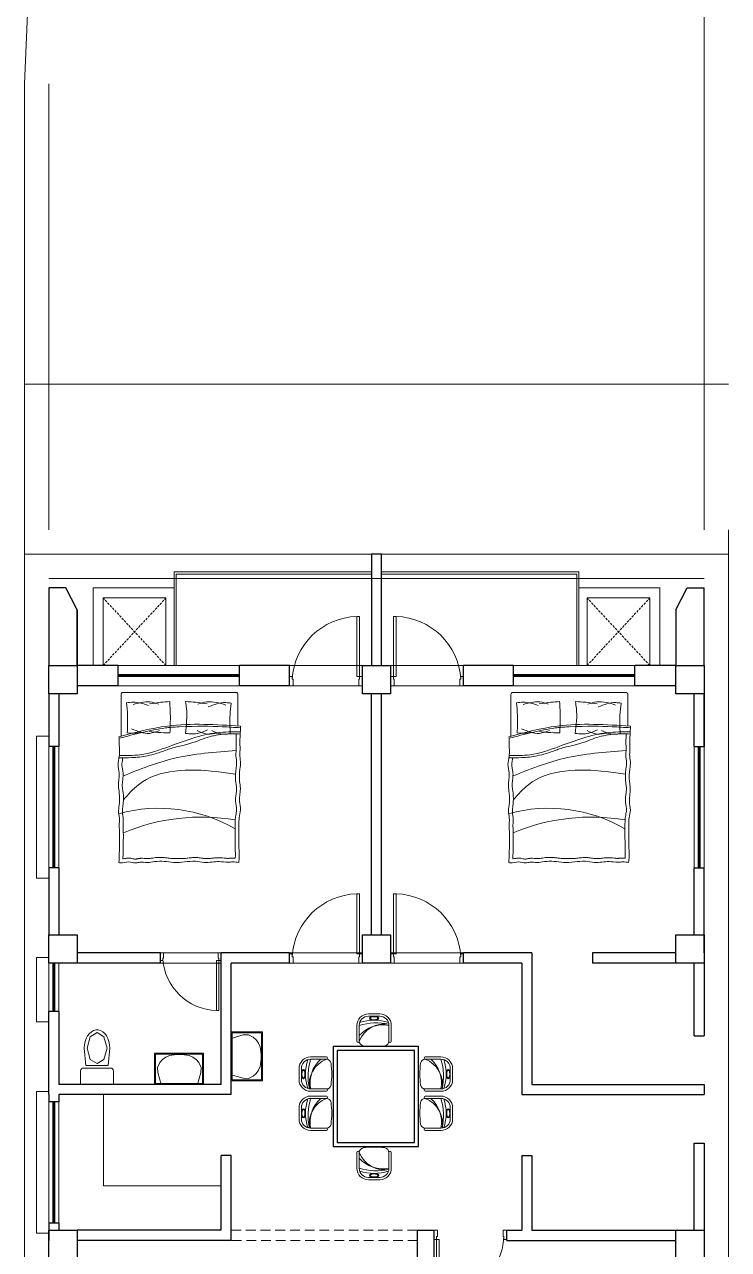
# Model space of a CAD drawing. Header units: inches. Extents: x 23587 to 406221, y -226199 to -75910.
# Drawn here: x 404077 to 404425, y -220188 to -219583 of the extents above; entities that cross this region are included whole.
import ezdxf

# ---------------------------------------------------------------- set-up
doc = ezdxf.new("R2010")
doc.units = ezdxf.units.IN
doc.header["$LTSCALE"] = 25.4
doc.header["$MEASUREMENT"] = 0
doc.linetypes.add('DASHED', pattern=[0.75, 0.5, -0.25])
doc.linetypes.add('DASHED2', pattern=[9.525, 6.35, -3.175])
doc.layers.add('DOOR', color=42, linetype='Continuous')
for name, color, linetype, lineweight in [('FIXTURE', 8, 'Continuous', 13), ('Fresh air fan', 250, 'Continuous', 0), ('FUR', 24, 'Continuous', 13)]:
    doc.layers.add(name, color=color, linetype=linetype, lineweight=lineweight)

# ---------------------------------------------------------------- blocks, each defined once
blk = doc.blocks.new('VNBVN')
at = {"layer": 'DOOR', "color": 8, "lineweight": 5}
for points in [[(24894.12, -74768.93), (24892.62, -74768.93), (24892.62, -74801.93), (24894.12, -74801.93)], [(24855.62, -74801.93), (24855.62, -74806.93), (24857.62, -74806.93), (24857.62, -74803.43), (24857.12, -74803.43), (24857.12, -74801.93)], [(24895.62, -74801.93), (24895.62, -74806.93), (24893.62, -74806.93), (24893.62, -74803.43), (24894.12, -74803.43), (24894.12, -74801.93)]]:
    blk.add_lwpolyline(points, close=True, dxfattribs=at)
blk.add_arc((24893.65, -74805.51), 36.59, 91.61664, 176.74645, dxfattribs=at)
blk = doc.blocks.new('FGHFDHF')
at = {"layer": 'FUR', "color": 253, "lineweight": 5}
for p, q in [((955.15, -4492.06), (955.15, -4476.39)), ((956.1, -4475.44), (989.1, -4475.44)), ((987.2, -4475.44), (1011.99, -4475.44)), ((1012.94, -4476.39), (1012.94, -4497.01))]:
    blk.add_line(p, q, dxfattribs=at)
for centre, radius, start, end in [((956.1, -4476.39), 0.95, 90, 180), ((1011.99, -4476.39), 0.95, 0, 90), ((973.25, -4636.83), 99.85, 67.28718, 99.64959), ((994.26, -4607.39), 74.77, 74.62827, 120.25371)]:
    blk.add_arc(centre, radius, start, end, dxfattribs=at)
for points in [[(958.53, -4480.71), (961.17, -4480.43), (969.81, -4482.53)], [(958.53, -4480.71), (959.07, -4486.67), (958.95, -4495.71)], [(961.2, -4481.62), (970.54, -4480.09), (974.91, -4481.26)], [(970.3, -4481.05), (975.97, -4480.29), (981.07, -4479.96)], [(981.07, -4479.96), (980.59, -4483.29), (981.15, -4495.69)], [(988.86, -4479.96), (988.56, -4488.07), (988.78, -4495.33)], [(998.92, -4481.05), (993.25, -4480.29), (988.86, -4479.96)], [(1006.96, -4481.41), (998.68, -4480.09), (994.31, -4481.26)], [(1010.26, -4480.5), (1006.99, -4480.22), (999.41, -4481.79)], [(1010.26, -4480.5), (1009.72, -4486.67), (1009.84, -4495.35)], [(953.85, -4492.06), (990.03, -4492.03), (1013.99, -4497.29)], [(953.85, -4492.06), (954.05, -4496.42), (954.2, -4500.53), (954.12, -4503.97), (954.27, -4506.04), (953.9, -4509.69), (954.2, -4513.28), (954.35, -4519.34), (953.96, -4522.76), (954.42, -4529.17), (953.91, -4533.48), (954.51, -4537.37), (954.68, -4540.71), (954.64, -4552.34), (954.53, -4556.51), (954.79, -4559.39)], [(953.97, -4494.8), (965.52, -4495.31), (989.03, -4502.05), (1003.61, -4506.17), (1013.8, -4506.55)], [(958.95, -4495.71), (963.65, -4495.92), (968.1, -4494.25)], [(965.42, -4495.48), (970.32, -4495.97), (975.3, -4494.23)], [(970.21, -4493.84), (974.47, -4495.51), (981.15, -4495.69)], [(998.82, -4494.7), (994.74, -4495.15), (988.78, -4495.33)], [(1007.7, -4493.36), (998.9, -4495.61), (993.92, -4494.23)], [(1009.84, -4495.35), (1005.57, -4495.56), (1000.34, -4494.66)], [(1013.96, -4559.4), (1013.82, -4555.04), (1013.72, -4543.93), (1013.83, -4540.48), (1013.71, -4538.41), (1014.12, -4534.77), (1013.87, -4531.17), (1013.79, -4525.11), (1014.22, -4521.7), (1013.85, -4515.29), (1014.4, -4510.98), (1013.85, -4507.09), (1013.72, -4503.75), (1013.82, -4499.11), (1013.84, -4498.08), (1013.99, -4497.29)], [(956.04, -4504.12), (986.93, -4508.02), (1011.93, -4516.66)], [(956.33, -4515.81), (965.94, -4514.49), (1004.34, -4520.97), (1011.76, -4528.47)], [(1013.96, -4559.4), (1013.3, -4559.58), (1009.2, -4559.13), (1005.75, -4559.63), (1003.6, -4559.28), (1000.03, -4559.39), (996.36, -4558.98), (991.63, -4558.86), (986.96, -4559.41), (976.16, -4558.83), (971.74, -4559.33), (967.98, -4559.2), (964.41, -4558.94), (960.05, -4559.27), (957.67, -4559.14), (954.79, -4559.39)]]:
    blk.add_spline(points, degree=3, dxfattribs=at)
for points, knots in [([(953.87, -4492.86), (956.91, -4492.68), (959.92, -4492.49), (968.91, -4492.07), (974.87, -4491.96), (987.19, -4492.51), (989.11, -4492.71), (992.94, -4493.22), (994.85, -4493.54), (1000.58, -4494.65), (1004.38, -4495.58), (1010.05, -4497.06), (1011.91, -4497.56), (1013.78, -4498.07)], [0, 0, 0, 0, 9.44479, 9.44479, 28.334371, 28.334371, 34.525324, 34.525324, 40.716276, 40.716276, 53.09818, 53.09818, 59.167455, 59.167455, 59.167455, 59.167455]), ([(954.02, -4495.95), (954.66, -4495.94), (955.22, -4495.93), (956.92, -4495.91), (958.04, -4495.91), (960.65, -4495.96), (962.12, -4496.04), (964.34, -4496.28), (965.11, -4496.39), (966.63, -4496.67), (967.39, -4496.84), (969.67, -4497.43), (971.19, -4497.91), (975.62, -4499.52), (978.55, -4500.82), (987.59, -4502.73), (989.16, -4503.37), (992.33, -4504.56), (993.94, -4505.11), (996.99, -4506.02), (998.44, -4506.39), (1001.18, -4506.96), (1002.47, -4507.18), (1005.06, -4507.48), (1006.36, -4507.57), (1009.75, -4507.71), (1011.84, -4507.7), (1014.17, -4507.64)], [0, 0, 0, 0, 1.782034, 1.782034, 5.346101, 5.346101, 10.196119, 10.196119, 12.82454, 12.82454, 15.45296, 15.45296, 20.709801, 20.709801, 30.775139, 30.775139, 35.955445, 35.955445, 41.13575, 41.13575, 45.691005, 45.691005, 49.650261, 49.650261, 53.609516, 53.609516, 60.078988, 60.078988, 60.078988, 60.078988]), ([(955.96, -4495.92), (955.98, -4496.87), (955.99, -4497.06), (956.03, -4497.74), (956.06, -4498.24), (956.09, -4499.23), (956.1, -4499.71), (956.1, -4500.5), (956.09, -4500.81), (956.07, -4501.4), (956.05, -4501.69), (956.01, -4502.52), (955.99, -4503.04), (956.01, -4503.73), (956.02, -4503.93), (956.06, -4504.37), (956.08, -4504.6), (956.13, -4505.14), (956.16, -4505.44), (956.17, -4505.96), (956.17, -4506.16), (956.16, -4506.55), (956.15, -4506.74), (956.1, -4507.3), (956.06, -4507.64), (955.97, -4508.33), (955.92, -4508.65), (955.85, -4509.17), (955.83, -4509.37), (955.8, -4509.71), (955.79, -4509.86), (955.79, -4510.33), (955.81, -4510.68), (955.87, -4511.46), (955.93, -4511.9), (956.05, -4512.84), (956.12, -4513.34), (956.23, -4514.35), (956.27, -4514.86), (956.37, -4516.4), (956.39, -4517.43), (956.31, -4518.85), (956.28, -4519.22), (956.19, -4519.96), (956.15, -4520.31), (956.04, -4521.04), (955.99, -4521.41), (955.91, -4522.04), (955.89, -4522.3), (955.86, -4522.75), (955.86, -4522.94), (955.86, -4523.35), (955.87, -4523.55), (955.91, -4524.19), (955.96, -4524.64), (956.12, -4525.86), (956.23, -4526.66), (956.32, -4527.88), (956.33, -4528.26), (956.33, -4528.85), (956.33, -4529.06), (956.29, -4529.7), (956.24, -4530.11), (956.08, -4531.22), (955.95, -4531.87), (955.84, -4532.7), (955.82, -4532.94), (955.81, -4533.34), (955.81, -4533.5), (955.83, -4533.84), (955.84, -4534.02), (955.92, -4534.58), (955.99, -4534.99), (956.17, -4535.87), (956.27, -4536.35), (956.39, -4537.08), (956.42, -4537.31), (956.47, -4537.76), (956.49, -4537.99), (956.54, -4538.65), (956.55, -4539.08), (956.57, -4539.89), (956.58, -4540.27), (956.58, -4541.38), (956.59, -4542.12), (956.59, -4543.62), (956.58, -4544.38), (956.54, -4552.56), (956.52, -4552.97), (956.48, -4553.77), (956.46, -4554.16), (956.42, -4554.97), (956.41, -4555.38), (956.41, -4556.17), (956.43, -4556.56), (956.46, -4557.06), (956.47, -4557.17), (956.47, -4557.28)], [4.978875, 4.978875, 4.978875, 4.978875, 5.579958, 5.579958, 7.128971, 7.128971, 8.556084, 8.556084, 9.447278, 9.447278, 10.338472, 10.338472, 12.12086, 12.12086, 12.894639, 12.894639, 13.668418, 13.668418, 14.503571, 14.503571, 15.001558, 15.001558, 15.499545, 15.499545, 16.495519, 16.495519, 17.564655, 17.564655, 18.292536, 18.292536, 18.900849, 18.900849, 20.192298, 20.192298, 21.675724, 21.675724, 23.192838, 23.192838, 24.709952, 24.709952, 27.744179, 27.744179, 28.804202, 28.804202, 29.864225, 29.864225, 31.092823, 31.092823, 32.047926, 32.047926, 32.815273, 32.815273, 33.58262, 33.58262, 35.117314, 35.117314, 37.547779, 37.547779, 38.580626, 38.580626, 39.140234, 39.140234, 40.25945, 40.25945, 42.367848, 42.367848, 43.307358, 43.307358, 44.028218, 44.028218, 44.749078, 44.749078, 46.190798, 46.190798, 47.632517, 47.632517, 48.262773, 48.262773, 48.893028, 48.893028, 50.153538, 50.153538, 51.319075, 51.319075, 53.650149, 53.650149, 55.981222, 55.981222, 57.240447, 57.240447, 58.499671, 58.499671, 59.872408, 59.872408, 61.240897, 61.240897, 61.619663, 61.619663, 61.619663, 61.619663]), ([(1012.01, -4557.66), (1012.01, -4557.64), (1012.01, -4557.62), (1011.99, -4556.94), (1011.97, -4556.29), (1011.92, -4555.16), (1011.9, -4554.68), (1011.85, -4553.69), (1011.83, -4553.19), (1011.81, -4552.2), (1011.8, -4544.72), (1011.82, -4543.93), (1011.83, -4543.62), (1011.86, -4543.03), (1011.88, -4542.75), (1011.93, -4541.91), (1011.95, -4541.39), (1011.94, -4540.7), (1011.94, -4540.51), (1011.9, -4540.07), (1011.88, -4539.83), (1011.84, -4539.29), (1011.82, -4538.99), (1011.81, -4538.47), (1011.81, -4538.27), (1011.83, -4537.88), (1011.84, -4537.69), (1011.89, -4537.14), (1011.94, -4536.79), (1012.04, -4536.11), (1012.1, -4535.78), (1012.17, -4535.27), (1012.19, -4535.07), (1012.22, -4534.73), (1012.23, -4534.58), (1012.25, -4534.1), (1012.23, -4533.76), (1012.17, -4532.98), (1012.12, -4532.54), (1012.01, -4531.6), (1011.95, -4531.09), (1011.85, -4530.08), (1011.82, -4529.57), (1011.74, -4528.03), (1011.73, -4527), (1011.83, -4525.58), (1011.87, -4525.21), (1011.96, -4524.48), (1012.01, -4524.13), (1012.12, -4523.4), (1012.18, -4523.02), (1012.26, -4522.4), (1012.29, -4522.14), (1012.32, -4521.68), (1012.33, -4521.49), (1012.33, -4521.09), (1012.32, -4520.88), (1012.29, -4520.25), (1012.24, -4519.8), (1012.1, -4518.58), (1012, -4517.77), (1011.93, -4516.55), (1011.92, -4516.18), (1011.93, -4515.58), (1011.93, -4515.37), (1011.98, -4514.73), (1012.03, -4514.32), (1012.21, -4513.22), (1012.34, -4512.56), (1012.46, -4511.73), (1012.48, -4511.49), (1012.5, -4511.1), (1012.51, -4510.94), (1012.49, -4510.6), (1012.48, -4510.42), (1012.41, -4509.86), (1012.34, -4509.45), (1012.23, -4508.86), (1012.23, -4508.66), (1012.2, -4507.68)], [1.890882, 1.890882, 1.890882, 1.890882, 1.960247, 1.960247, 4.030945, 4.030945, 5.579958, 5.579958, 7.128971, 7.128971, 8.556084, 8.556084, 9.447278, 9.447278, 10.338472, 10.338472, 12.12086, 12.12086, 12.894639, 12.894639, 13.668418, 13.668418, 14.503571, 14.503571, 15.001558, 15.001558, 15.499545, 15.499545, 16.495519, 16.495519, 17.564655, 17.564655, 18.292536, 18.292536, 18.900849, 18.900849, 20.192298, 20.192298, 21.675724, 21.675724, 23.192838, 23.192838, 24.709952, 24.709952, 27.744179, 27.744179, 28.804202, 28.804202, 29.864225, 29.864225, 31.092823, 31.092823, 32.047926, 32.047926, 32.815273, 32.815273, 33.58262, 33.58262, 35.117314, 35.117314, 37.547779, 37.547779, 38.580626, 38.580626, 39.140234, 39.140234, 40.25945, 40.25945, 42.367848, 42.367848, 43.307358, 43.307358, 44.028218, 44.028218, 44.749078, 44.749078, 46.190798, 46.190798, 46.680276, 46.680276, 46.680276, 46.680276]), ([(1012.01, -4557.66), (1011.95, -4557.65), (1011.88, -4557.63), (1011.46, -4557.55), (1011.06, -4557.45), (1010.37, -4557.33), (1010.13, -4557.29), (1009.7, -4557.25), (1009.53, -4557.23), (1009.2, -4557.23), (1009.04, -4557.23), (1008.74, -4557.25), (1008.59, -4557.26), (1008.18, -4557.31), (1007.92, -4557.36), (1007.27, -4557.49), (1006.92, -4557.57), (1006.32, -4557.69), (1006.07, -4557.73), (1005.84, -4557.73), (1005.79, -4557.73), (1005.67, -4557.72), (1005.6, -4557.72), (1005.38, -4557.68), (1005.2, -4557.65), (1004.81, -4557.57), (1004.62, -4557.53), (1004.27, -4557.46), (1004.12, -4557.43), (1003.82, -4557.39), (1003.67, -4557.37), (1003.39, -4557.35), (1003.25, -4557.34), (1002.84, -4557.33), (1002.58, -4557.33), (1001.77, -4557.37), (1001.27, -4557.42), (1000.58, -4557.47), (1000.37, -4557.48), (1000.04, -4557.49), (999.92, -4557.49), (999.67, -4557.49), (999.55, -4557.48), (999.16, -4557.45), (998.89, -4557.43), (998.2, -4557.34), (997.76, -4557.27), (996.84, -4557.13), (996.34, -4557.06), (995.35, -4556.95), (994.86, -4556.92), (993.68, -4556.87), (993, -4556.87), (992.02, -4556.92), (991.72, -4556.94), (990.81, -4557.04), (990.22, -4557.13), (989.17, -4557.29), (988.7, -4557.36), (987.89, -4557.46), (987.55, -4557.49), (987, -4557.52), (986.79, -4557.52), (986.34, -4557.5), (986.11, -4557.49), (980.9, -4557.42), (980.4, -4557.35), (979.1, -4557.16), (978.28, -4557.03), (977.06, -4556.94), (976.71, -4556.92), (976.12, -4556.92), (975.89, -4556.93), (975.45, -4556.95), (975.23, -4556.97), (974.59, -4557.04), (974.18, -4557.09), (973.36, -4557.21), (972.95, -4557.27), (972.29, -4557.36), (972.04, -4557.39), (971.57, -4557.44), (971.37, -4557.45), (970.93, -4557.46), (970.72, -4557.47), (970.05, -4557.46), (969.6, -4557.44), (968.54, -4557.36), (967.93, -4557.29), (966.63, -4557.15), (965.95, -4557.08), (964.98, -4557.04), (964.73, -4557.04), (964.16, -4557.04), (963.86, -4557.06), (963.29, -4557.1), (963.01, -4557.13), (962.2, -4557.21), (961.7, -4557.28), (960.99, -4557.34), (960.76, -4557.35), (960.39, -4557.37), (960.25, -4557.37), (959.94, -4557.37), (959.76, -4557.36), (959.38, -4557.34), (959.18, -4557.32), (958.71, -4557.29), (958.44, -4557.27), (957.88, -4557.24), (957.6, -4557.24), (957.05, -4557.25), (956.78, -4557.26), (956.5, -4557.28), (956.49, -4557.28), (956.47, -4557.28)], [2.468295, 2.468295, 2.468295, 2.468295, 2.72176, 2.72176, 3.951616, 3.951616, 4.554057, 4.554057, 4.947685, 4.947685, 5.279448, 5.279448, 5.611211, 5.611211, 6.274736, 6.274736, 7.407159, 7.407159, 8.539581, 8.539581, 8.895906, 8.895906, 9.25223, 9.25223, 9.96488, 9.96488, 10.540138, 10.540138, 10.926568, 10.926568, 11.265437, 11.265437, 11.604305, 11.604305, 12.282043, 12.282043, 13.80513, 13.80513, 14.589285, 14.589285, 15.07888, 15.07888, 15.568475, 15.568475, 16.547664, 16.547664, 17.979548, 17.979548, 19.423334, 19.423334, 20.86712, 20.86712, 22.816137, 22.816137, 23.668334, 23.668334, 25.42301, 25.42301, 26.987851, 26.987851, 28.246059, 28.246059, 29.092679, 29.092679, 29.9393, 29.9393, 31.632541, 31.632541, 34.096495, 34.096495, 35.066902, 35.066902, 35.672463, 35.672463, 36.278023, 36.278023, 37.489145, 37.489145, 38.810083, 38.810083, 39.709316, 39.709316, 40.493116, 40.493116, 41.276917, 41.276917, 42.844517, 42.844517, 44.859637, 44.859637, 46.874757, 46.874757, 47.587839, 47.587839, 48.406198, 48.406198, 49.224558, 49.224558, 50.861277, 50.861277, 51.682262, 51.682262, 52.22872, 52.22872, 52.899541, 52.899541, 53.570363, 53.570363, 54.377246, 54.377246, 55.115182, 55.115182, 55.853119, 55.853119, 55.895222, 55.895222, 55.895222, 55.895222])]:
    blk.add_open_spline(points, degree=3, knots=knots, dxfattribs=at)
blk = doc.blocks.new('BVBVC')
at = {"layer": 'FIXTURE'}
for p, q in [((33100.48, 896.08), (33098.14, 895.01)), ((33103.06, 896.03), (33100.48, 896.08)), ((33108.95, 894.33), (33103.06, 896.03)), ((33095.47, 891.94), (33094.65, 890.17)), ((33096.64, 893.61), (33095.47, 891.94)), ((33098.14, 895.01), (33096.64, 893.61)), ((33108.95, 876.33), (33108.95, 894.33)), ((33094.65, 880.48), (33095.47, 878.72)), ((33095.47, 878.72), (33096.64, 877.04)), ((33096.64, 877.04), (33098.14, 875.64)), ((33098.14, 875.64), (33100.48, 874.58)), ((33100.48, 874.58), (33103.06, 874.63)), ((33103.06, 874.63), (33108.95, 876.33))]:
    blk.add_line(p, q, dxfattribs=at)
blk.add_arc((33119.15, 885.33), 24.97, 168.8173, 191.1827, dxfattribs=at)
blk = doc.blocks.new('COM')
at = {"layer": 'FIXTURE', "linetype": 'Continuous'}
for p, q in [((-9.65, 29.96), (8.35, 29.96)), ((-9.65, 22.46), (-9.65, 29.96)), ((8.35, 29.96), (8.35, 22.46)), ((6.85, 20.96), (-8.15, 20.96)), ((-7.65, 9.96), (-6.81, 19.46)), ((5.52, 19.46), (-6.81, 19.46)), ((-4.37, 16.17), (-6.15, 9.96)), ((-0.65, 18.46), (-4.37, 16.17)), ((3.08, 16.17), (-0.65, 18.46)), ((4.85, 9.96), (3.08, 16.17)), ((6.35, 9.96), (5.52, 19.46)), ((-7.65, 9.96), (-7.53, 8.12)), ((-7.53, 8.12), (-7.17, 6.34)), ((-6.15, 9.96), (-4.37, 3.75)), ((3.08, 3.75), (4.85, 9.96)), ((5.88, 6.34), (6.23, 8.12)), ((6.23, 8.12), (6.35, 9.96)), ((-7.17, 6.34), (-6.6, 4.69)), ((-6.6, 4.69), (-5.82, 3.22)), ((-5.82, 3.22), (-4.86, 1.98)), ((-4.86, 1.98), (-3.77, 1.01)), ((-4.37, 3.75), (-0.65, 1.46)), ((-3.77, 1.01), (-2.56, 0.34)), ((-2.56, 0.34), (-1.29, 0)), ((-1.29, 0), (0, 0)), ((-0.65, 1.46), (3.08, 3.75)), ((0, 0), (1.27, 0.34)), ((1.27, 0.34), (2.47, 1.01)), ((2.47, 1.01), (3.57, 1.98)), ((3.57, 1.98), (4.53, 3.22)), ((4.53, 3.22), (5.31, 4.69)), ((5.31, 4.69), (5.88, 6.34))]:
    blk.add_line(p, q, dxfattribs=at)
for centre, start, end in [((-8.15, 22.46), 180, 270), ((6.85, 22.46), 270, 0)]:
    blk.add_arc(centre, 1.5, start, end, dxfattribs=at)
blk = doc.blocks.new('SC')
at = {"layer": 'FUR', "color": 251, "lineweight": 5, "true_color": 0x636466}
for p, q in [((-11.4, -3.63), (-11.4, 6.55)), ((-9.9, -3.63), (-9.9, 6.55)), ((9.3, -3.63), (9.3, 6.55)), ((10.8, -3.63), (10.8, 6.55)), ((-3.9, -9.63), (3.3, -9.63)), ((-3.9, -11.12), (3.3, -11.12))]:
    blk.add_line(p, q, dxfattribs=at)
for centre, radius, start, end in [((-6.9, 6.55), 3, 97.50164, 180), ((-0.3, -43.57), 53.55, 82.49836, 97.50164), ((6.3, 6.55), 3, 0, 82.49836), ((-10.65, 6.55), 0.749, 0, 180), ((-5.99, 16.3), 20.31, 258.89378, 318.84401), ((-7.09, 12.93), 17.59, 260.98594, 338.73645), ((10.05, 6.55), 0.749, 0, 180), ((-3.9, -3.63), 7.5, 180, 270), ((-3.9, -3.63), 6, 180, 270), ((-1.88, 33.6), 38.87, 258.16903, 286.7102), ((-0.3, 24.07), 31.04, 252.59146, 287.40854), ((3.3, -3.63), 6, 270, 0), ((3.3, -3.63), 7.5, 270, 0)]:
    blk.add_arc(centre, radius, start, end, dxfattribs=at)
at = {"layer": 'FUR', "color": 251, "lineweight": 5, "true_color": 0x636466, "extrusion": (0, 0, -1)}
blk.add_ellipse((-0.3, -8.29), major_axis=(2.95, 0), ratio=0.451831, dxfattribs=at)
at = {"layer": 'FUR', "color": 251, "lineweight": 5, "true_color": 0x636466}
blk.add_open_spline([(2.29, -8.29), (2.29, -8.34), (2.28, -8.38), (2.22, -8.5), (2.17, -8.56), (2.01, -8.7), (1.91, -8.78), (1.5, -9), (1.1, -9.12), (0.21, -9.27), (-0.29, -9.29), (-1.24, -9.22), (-1.69, -9.13), (-2.3, -8.9), (-2.51, -8.78), (-2.76, -8.58), (-2.83, -8.5), (-2.89, -8.36), (-2.9, -8.32), (-2.89, -8.21), (-2.86, -8.14), (-2.74, -7.99), (-2.64, -7.9), (-2.36, -7.73), (-2.19, -7.64), (-1.57, -7.43), (-1.02, -7.33), (0.1, -7.3), (0.67, -7.37), (1.45, -7.58), (1.72, -7.7), (2.06, -7.91), (2.16, -8.01), (2.27, -8.16), (2.28, -8.22), (2.29, -8.27), (2.29, -8.28), (2.29, -8.29)], degree=3, knots=[0, 0, 0, 0, 0.234262, 0.234262, 0.468524, 0.468524, 0.702786, 0.702786, 1.220033, 1.220033, 1.73728, 1.73728, 2.254527, 2.254527, 2.632082, 2.632082, 2.916235, 2.916235, 3.200389, 3.200389, 3.484542, 3.484542, 3.768696, 3.768696, 4.052849, 4.052849, 4.656099, 4.656099, 5.25935, 5.25935, 5.665501, 5.665501, 5.976888, 5.976888, 6.228256, 6.228256, 6.283185, 6.283185, 6.283185, 6.283185], dxfattribs=at)
blk = doc.blocks.new('gfhjfdjh')
at = {"layer": 'Fresh air fan', "color": 250, "lineweight": 5, "ltscale": 0.09}
for p, q in [((15038.19, -15862.53), (14995.89, -15862.53)), ((14995.89, -15862.53), (14995.89, -15911.92)), ((15038.19, -15862.53), (15038.19, -15911.92)), ((15038.19, -15911.92), (14995.89, -15911.92))]:
    blk.add_line(p, q, dxfattribs=at)
at = {"layer": 'Fresh air fan', "color": 250, "lineweight": 25, "ltscale": 0.09}
for points in [[(14995.89, -15862.53), (15038.19, -15862.53), (15038.19, -15911.92), (14995.89, -15911.92)], [(14997.89, -15864.53), (15036.19, -15864.53), (15036.19, -15909.92), (14997.89, -15909.92)]]:
    blk.add_lwpolyline(points, close=True, dxfattribs=at)
at = {"layer": 'FUR'}
for p, xscale, yscale, zscale, rotation in [((15015.96, -15854.6), 0.764999999992142, 0.764999999992142, 0.764999999992142, 180), ((14987.6, -15879.19), 0.7650000000012369, 0.7650000000012369, 0.7650000000012369, 270), ((15046.47, -15879.19), -0.7650000000012369, 0.7650000000012369, 0.7650000000012369, 90), ((14987.6, -15898.54), 0.7650000000012369, 0.7650000000012369, 0.7650000000012369, 270), ((15046.47, -15898.54), -0.7650000000012369, 0.7650000000012369, 0.7650000000012369, 90)]:
    blk.add_blockref('SC', p, dxfattribs=dict(at, xscale=xscale, yscale=yscale, zscale=zscale, rotation=rotation))
at = {"layer": 'FUR', "extrusion": (0, 0, -1), "xscale": 0.764999999992142, "yscale": 0.764999999992142, "zscale": -0.764999999992142}
blk.add_blockref('SC', (-15015.96, -15919.56), dxfattribs=at)

msp = doc.modelspace()

# ---------------------------------------------------------------- linework, layer by layer
at = {"layer": 'Fresh air fan', "color": 250, "lineweight": 13, "ltscale": 0.09}
for p, q in [((404413.22, -219832.44), (404413.22, -218128.44)), ((404077.22, -219612.11), (404109.31, -218882.17)), ((404077.22, -220912.44), (404077.22, -219612.11)), ((404089.22, -219832.44), (404089.22, -219612.11)), ((404077.22, -219760.44), (404425.22, -219760.44)), ((404425.22, -220912.44), (404425.22, -219832.44)), ((404077.22, -219844.44), (404425.22, -219844.44)), ((404077.22, -219844.44), (404089.22, -219844.44)), ((404425.22, -219844.44), (404089.22, -219844.44)), ((404089.22, -219856.44), (404413.22, -219856.44)), ((404089.22, -219856.44), (404413.22, -219856.44)), ((404111.13, -219899.44), (404111.13, -219861.11)), ((404151.13, -219861.11), (404111.13, -219861.11)), ((404351.31, -219861.11), (404391.31, -219861.11)), ((404391.31, -219899.44), (404391.31, -219861.11)), ((404116.13, -219899.44), (404116.13, -219866.11)), ((404116.13, -219866.11), (404147.13, -219866.11)), ((404147.13, -219899.44), (404147.13, -219866.11)), ((404355.31, -219899.44), (404355.31, -219866.11)), ((404386.31, -219866.11), (404355.31, -219866.11)), ((404386.31, -219899.44), (404386.31, -219866.11)), ((404116.22, -220111.44), (404116.22, -220156.44)), ((404174.44, -220156.44), (404116.22, -220156.44))]:
    msp.add_line(p, q, dxfattribs=at)
at = {"layer": 'Fresh air fan', "color": 22, "lineweight": 13, "ltscale": 0.09}
for p, q in [((404151.13, -219853.27), (404248.72, -219853.27)), ((404151.13, -219853.27), (404151.13, -219899.44)), ((404152.13, -219854.27), (404248.72, -219854.27)), ((404152.13, -219854.27), (404152.13, -219899.44)), ((404351.31, -219853.27), (404253.72, -219853.27)), ((404350.31, -219854.27), (404253.72, -219854.27)), ((404350.31, -219854.27), (404350.31, -219899.44)), ((404351.31, -219853.27), (404351.31, -219899.44))]:
    msp.add_line(p, q, dxfattribs=at)
at = {"layer": 'Fresh air fan', "color": 250, "lineweight": 30, "ltscale": 0.09}
for p, q in [((404089.22, -219861.11), (404089.22, -219899.44)), ((404097.71, -219861.11), (404089.22, -219861.11)), ((404103.22, -219871.94), (404097.71, -219861.11)), ((404399.22, -219871.94), (404404.73, -219861.11)), ((404404.73, -219861.11), (404413.22, -219861.11)), ((404413.22, -219899.44), (404413.22, -219861.11)), ((404103.22, -219871.94), (404103.22, -219899.44)), ((404399.22, -219871.94), (404399.22, -219899.44)), ((404123.47, -219899.44), (404103.22, -219899.44)), ((404123.47, -219909.44), (404123.47, -219899.44)), ((404208.22, -219899.44), (404183.47, -219899.44)), ((404183.47, -219909.44), (404183.47, -219899.44)), ((404208.22, -219909.44), (404208.22, -219899.44)), ((404318.97, -219899.44), (404294.22, -219899.44)), ((404294.22, -219909.44), (404294.22, -219899.44)), ((404318.97, -219909.44), (404318.97, -219899.44)), ((404399.22, -219899.44), (404378.97, -219899.44)), ((404378.97, -219909.44), (404378.97, -219899.44)), ((404123.47, -219909.44), (404103.22, -219909.44)), ((404208.22, -219909.44), (404183.47, -219909.44)), ((404318.97, -219909.44), (404294.22, -219909.44)), ((404399.22, -219909.44), (404378.97, -219909.44)), ((404089.22, -219913.44), (404089.22, -219939.44)), ((404089.22, -219913.44), (404089.22, -219939.44)), ((404094.22, -219913.44), (404094.22, -219939.44)), ((404248.72, -220032.44), (404248.72, -219913.44)), ((404253.72, -220032.44), (404253.72, -219913.44)), ((404408.22, -219939.44), (404408.22, -219913.44)), ((404413.22, -219913.44), (404413.22, -219939.44)), ((404413.22, -219939.44), (404413.22, -219913.44)), ((404094.22, -219939.44), (404089.22, -219939.44)), ((404408.22, -219939.44), (404413.22, -219939.44)), ((404089.22, -219999.44), (404089.22, -220032.44)), ((404089.22, -219999.44), (404089.22, -220032.44)), ((404094.22, -219999.44), (404089.22, -219999.44)), ((404094.22, -219999.44), (404094.22, -220032.44)), ((404408.22, -220032.44), (404408.22, -219999.44)), ((404408.22, -219999.44), (404413.22, -219999.44)), ((404413.22, -220041.44), (404413.22, -219999.44)), ((404144.44, -220041.44), (404103.22, -220041.44)), ((404144.44, -220046.44), (404103.22, -220046.44)), ((404144.44, -220046.44), (404144.44, -220041.44)), ((404208.22, -220041.44), (404174.44, -220041.44)), ((404174.44, -220106.44), (404174.44, -220041.44)), ((404208.22, -220046.44), (404179.44, -220046.44)), ((404179.44, -220111.44), (404179.44, -220046.44)), ((404208.22, -220046.44), (404208.22, -220041.44)), ((404328.01, -220041.44), (404294.22, -220041.44)), ((404294.22, -220046.44), (404294.22, -220041.44)), ((404323.01, -220046.44), (404294.22, -220046.44)), ((404323.01, -220046.44), (404323.01, -220111.44)), ((404328.01, -220041.44), (404328.01, -220106.44)), ((404399.22, -220041.44), (404358.01, -220041.44)), ((404358.01, -220041.44), (404358.01, -220046.44)), ((404413.22, -220046.44), (404358.01, -220046.44)), ((404408.22, -220082.44), (404408.22, -220046.44)), ((404413.22, -220046.44), (404413.22, -220082.44)), ((404094.22, -220070.44), (404089.22, -220070.44)), ((404089.22, -220111.44), (404089.22, -220070.44)), ((404094.22, -220070.44), (404094.22, -220106.44)), ((404408.22, -220082.44), (404413.22, -220082.44)), ((404174.44, -220106.44), (404094.22, -220106.44)), ((404328.01, -220106.44), (404413.22, -220106.44)), ((404413.22, -220106.44), (404413.22, -220111.44)), ((404089.22, -220111.44), (404089.22, -220114.94)), ((404179.44, -220111.44), (404094.22, -220111.44)), ((404094.22, -220111.44), (404094.22, -220114.94)), ((404323.01, -220111.44), (404413.22, -220111.44)), ((404094.22, -220114.94), (404089.22, -220114.94)), ((404408.22, -220178.44), (404408.22, -220135.44)), ((404408.22, -220135.44), (404413.22, -220135.44)), ((404413.22, -220135.44), (404413.22, -220178.44)), ((404179.44, -220141.44), (404174.44, -220141.44)), ((404174.44, -220178.44), (404174.44, -220141.44)), ((404179.44, -220183.44), (404179.44, -220141.44)), ((404323.01, -220141.44), (404323.01, -220178.44)), ((404323.01, -220141.44), (404328.01, -220141.44)), ((404328.01, -220141.44), (404328.01, -220178.44)), ((404089.22, -220174.94), (404089.22, -220183.44)), ((404094.22, -220174.94), (404089.22, -220174.94)), ((404094.22, -220174.94), (404094.22, -220178.44)), ((404174.44, -220178.44), (404103.22, -220178.44)), ((404315.57, -220178.44), (404323.01, -220178.44)), ((404315.57, -220178.44), (404323.01, -220178.44)), ((404315.57, -220183.44), (404315.57, -220178.44)), ((404328.01, -220178.44), (404399.22, -220178.44)), ((404328.01, -220178.44), (404399.22, -220178.44)), ((404179.44, -220183.44), (404103.22, -220183.44)), ((404315.57, -220183.44), (404399.22, -220183.44))]:
    msp.add_line(p, q, dxfattribs=at)
at = {"layer": 'Fresh air fan', "color": 250, "linetype": 'DASHED', "lineweight": 13, "ltscale": 0.09}
for p, q in [((404147.13, -219899.44), (404116.13, -219866.11)), ((404116.13, -219899.44), (404147.13, -219866.11)), ((404355.31, -219899.44), (404386.31, -219866.11)), ((404386.31, -219899.44), (404355.31, -219866.11))]:
    msp.add_line(p, q, dxfattribs=at)
at = {"layer": 'Fresh air fan', "color": 150, "lineweight": 9, "ltscale": 0.09}
for p, q in [((404123.47, -219903.94), (404183.47, -219903.94)), ((404123.47, -219904.44), (404183.47, -219904.44)), ((404123.47, -219904.94), (404183.47, -219904.94)), ((404318.97, -219903.94), (404378.97, -219903.94)), ((404318.97, -219904.44), (404378.97, -219904.44)), ((404318.97, -219904.94), (404378.97, -219904.94)), ((404091.22, -219999.44), (404091.22, -219939.44)), ((404091.72, -219999.44), (404091.72, -219939.44)), ((404092.22, -219999.44), (404092.22, -219939.44)), ((404410.22, -219999.44), (404410.22, -219939.44)), ((404410.72, -219999.44), (404410.72, -219939.44)), ((404411.22, -219999.44), (404411.22, -219939.44)), ((404091.22, -220070.44), (404091.22, -220046.44)), ((404091.72, -220070.44), (404091.72, -220046.44)), ((404092.22, -220070.44), (404092.22, -220046.44)), ((404091.22, -220114.94), (404091.22, -220174.94)), ((404091.72, -220114.94), (404091.72, -220174.94)), ((404092.22, -220114.94), (404092.22, -220174.94))]:
    msp.add_line(p, q, dxfattribs=at)
at = {"layer": 'Fresh air fan', "color": 250, "lineweight": 30, "ltscale": 0.09}
msp.add_lwpolyline([(404248.72, -219899.44), (404253.72, -219899.44), (404253.72, -219844.44), (404248.72, -219844.44)], close=True, dxfattribs=at)
msp.add_lwpolyline([(404089.22, -219861.11), (404089.22, -219899.44), (404103.22, -219899.44), (404103.22, -219871.94)], dxfattribs=at)
at = {"layer": 'Fresh air fan', "color": 232, "lineweight": 30, "ltscale": 0.09}
for points in [[(404089.22, -219899.44), (404103.22, -219899.44), (404103.22, -219913.44), (404089.22, -219913.44)], [(404244.22, -219899.44), (404258.22, -219899.44), (404258.22, -219913.44), (404244.22, -219913.44)], [(404399.22, -219899.44), (404413.22, -219899.44), (404413.22, -219913.44), (404399.22, -219913.44)], [(404089.22, -220032.44), (404103.22, -220032.44), (404103.22, -220046.44), (404089.22, -220046.44)], [(404244.22, -220032.44), (404258.22, -220032.44), (404258.22, -220046.44), (404244.22, -220046.44)], [(404399.22, -220032.44), (404413.22, -220032.44), (404413.22, -220046.44), (404399.22, -220046.44)], [(404089.22, -220178.44), (404103.22, -220178.44), (404103.22, -220192.44), (404089.22, -220192.44)], [(404271.57, -220178.44), (404279.57, -220178.44), (404279.57, -220214.44), (404271.57, -220214.44)], [(404399.22, -220178.44), (404413.22, -220178.44), (404413.22, -220192.44), (404399.22, -220192.44)]]:
    msp.add_lwpolyline(points, close=True, dxfattribs=at)
at = {"layer": 'Fresh air fan', "color": 250, "lineweight": 13, "ltscale": 0.09}
for points in [[(404123.47, -219909.44), (404183.47, -219909.44), (404183.47, -219899.44), (404123.47, -219899.44)], [(404208.22, -219909.44), (404244.22, -219909.44), (404244.22, -219899.44), (404208.22, -219899.44)], [(404258.22, -219899.44), (404294.22, -219899.44), (404294.22, -219909.44), (404258.22, -219909.44)], [(404318.97, -219909.44), (404378.97, -219909.44), (404378.97, -219899.44), (404318.97, -219899.44)], [(404089.22, -219999.44), (404094.22, -219999.44), (404094.22, -219939.44), (404089.22, -219939.44)], [(404413.22, -219999.44), (404408.22, -219999.44), (404408.22, -219939.44), (404413.22, -219939.44)], [(404094.22, -220070.44), (404089.22, -220070.44), (404089.22, -220046.44), (404094.22, -220046.44)], [(404144.44, -220046.44), (404174.44, -220046.44), (404174.44, -220041.44), (404144.44, -220041.44)], [(404208.22, -220041.44), (404244.22, -220041.44), (404244.22, -220046.44), (404208.22, -220046.44)], [(404258.22, -220046.44), (404294.22, -220046.44), (404294.22, -220041.44), (404258.22, -220041.44)], [(404179.44, -220080.37), (404179.44, -220104.57), (404194.93, -220104.57), (404194.93, -220080.37)], [(404179.94, -220080.87), (404179.94, -220104.07), (404194.43, -220104.07), (404194.43, -220080.87)], [(404141.48, -220106.44), (404165.67, -220106.44), (404165.67, -220090.94), (404141.48, -220090.94)], [(404141.98, -220105.94), (404165.17, -220105.94), (404165.17, -220091.44), (404141.98, -220091.44)], [(404094.22, -220174.94), (404089.22, -220174.94), (404089.22, -220114.94), (404094.22, -220114.94)]]:
    msp.add_lwpolyline(points, close=True, dxfattribs=at)
at = {"layer": 'Fresh air fan', "color": 201, "lineweight": 13, "ltscale": 0.09}
for points in [[(404083.22, -219934.44), (404089.22, -219934.44), (404089.22, -220004.44), (404083.22, -220004.44)], [(404083.22, -220043.77), (404089.22, -220043.77), (404089.22, -220075.44), (404083.22, -220075.44)], [(404083.22, -220109.94), (404089.22, -220109.94), (404089.22, -220179.94), (404083.22, -220179.94)]]:
    msp.add_lwpolyline(points, close=True, dxfattribs=at)
at = {"layer": 'Fresh air fan', "color": 250, "linetype": 'DASHED2', "lineweight": 13, "ltscale": 0.03}
msp.add_lwpolyline([(404179.44, -220178.44), (404271.57, -220178.44), (404271.57, -220183.44), (404179.44, -220183.44)], close=True, dxfattribs=at)

# ---------------------------------------------------------------- block references
at = {"layer": 'DOOR', "extrusion": (0, 0, -1), "yscale": 0.9000000000072756, "zscale": -0.9000000000072756}
for p, xscale in [((-381838.16, -152583.2), -0.9000000000072756), ((-426664.28, -152583.2), 0.9000000000072756), ((-381838.16, -152720.2), -0.9000000000072756), ((-426664.28, -152720.2), 0.9000000000072756)]:
    msp.add_blockref('VNBVN', p, dxfattribs=dict(at, xscale=xscale))
at = {"layer": 'DOOR', "extrusion": (0, 0, -1), "rotation": 180}
for p, xscale, yscale, zscale in [((-385502.72, -276146.64), 0.7500000000014546, 0.7500000000014546, -0.7500000000014546), ((-426685.63, -287504.68), -0.9000000000072756, 0.9000000000072756, -0.9000000000072756)]:
    msp.add_blockref('VNBVN', p, dxfattribs=dict(at, xscale=xscale, yscale=yscale, zscale=zscale))
at = {"layer": 'FIXTURE', "xscale": 0.8999999999941793, "yscale": 0.8999999999941793, "zscale": 0.8999999999941793, "rotation": 179.9999994497162}
msp.add_blockref('COM', (404112.5, -220079.47), dxfattribs=at)
at = {"layer": 'FIXTURE', "xscale": -1}
msp.add_blockref('BVBVC', (437288.39, -220977.99), dxfattribs=at)
at = {"layer": 'FIXTURE', "xscale": -1, "rotation": 90}
msp.add_blockref('BVBVC', (405039.09, -186997.48), dxfattribs=at)
at = {"layer": 'Fresh air fan', "color": 250, "lineweight": 25, "xscale": -1}
for p in [(405137.89, -215437.36), (405330.62, -215437.36)]:
    msp.add_blockref('FGHFDHF', p, dxfattribs=at)
at = {"layer": 'Fresh air fan', "color": 250, "lineweight": 13, "xscale": -1, "rotation": 180}
msp.add_blockref('gfhjfdjh', (389233.85, -235999.61), dxfattribs=at)

doc.saveas('drawing.dxf')
